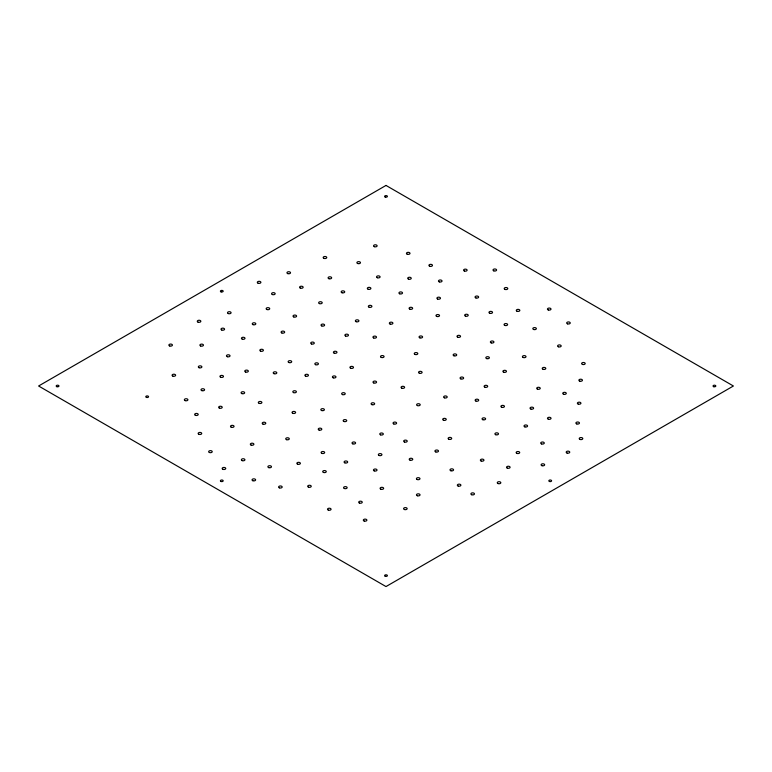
<?xml version="1.0" encoding="UTF-8"?>
<svg xmlns="http://www.w3.org/2000/svg" width="772" height="772" viewBox="0 0 772 772"><rect width="100%" height="100%" fill="white"/><g stroke="black" fill="none" stroke-linecap="round" stroke-linejoin="round"><path stroke-width="1.16" d="M386 185.434L38.6 386L386 586.566L733.4 386L386 185.434M146.468 397.416A1.399 0.811 0 0 0 148.562 396.721A1.399 0.811 0 0 0 146.468 396.017A1.399 0.811 0 0 0 146.468 397.416M199.07 367.713A1.785 1.033 0 0 0 201.888 366.97A1.785 1.033 0 0 0 199.359 365.938A1.785 1.033 0 0 0 199.07 367.713M227.354 356.722A1.785 1.033 0 0 0 230.037 355.824A1.785 1.033 0 0 0 227.354 354.927A1.785 1.033 0 0 0 227.354 356.722M262.962 424.089A1.785 1.033 0 0 0 265.78 423.345A1.785 1.033 0 0 0 263.252 422.303A1.785 1.033 0 0 0 262.962 424.089M563.608 394.241A1.785 1.033 0 0 0 566.291 393.353A1.785 1.033 0 0 0 563.608 392.456A1.785 1.033 0 0 0 563.608 394.241M579.965 439.422A1.785 1.033 0 0 0 582.792 438.679A1.785 1.033 0 0 0 580.264 437.637A1.785 1.033 0 0 0 579.965 439.422M435.813 451.948A1.785 1.033 0 0 0 438.496 451.051A1.785 1.033 0 0 0 435.813 450.153A1.785 1.033 0 0 0 435.813 451.948M548.352 419.206A1.785 1.033 0 0 0 551.044 418.308A1.785 1.033 0 0 0 548.361 417.42A1.785 1.033 0 0 0 548.352 419.206M579.762 381.136A1.785 1.033 0 0 0 582.445 380.239A1.785 1.033 0 0 0 579.762 379.341A1.785 1.033 0 0 0 579.762 381.136M498.008 483.562A1.785 1.033 0 0 0 500.825 482.818A1.785 1.033 0 0 0 498.297 481.786A1.785 1.033 0 0 0 498.008 483.562M576.781 423.934A1.785 1.033 0 0 0 579.463 423.037A1.785 1.033 0 0 0 576.781 422.139A1.785 1.033 0 0 0 576.781 423.934M578.257 404.103A1.785 1.033 0 0 0 580.94 403.216A1.785 1.033 0 0 0 578.257 402.318A1.785 1.033 0 0 0 578.257 404.103M471.634 494.727A1.785 1.033 0 0 0 474.462 493.983A1.785 1.033 0 0 0 471.933 492.951A1.785 1.033 0 0 0 471.634 494.727M541.983 465.709A1.785 1.033 0 0 0 544.665 464.821A1.785 1.033 0 0 0 541.983 463.924A1.785 1.033 0 0 0 541.983 465.709M524.892 426.887A1.785 1.033 0 0 0 527.575 425.999A1.785 1.033 0 0 0 524.892 425.102A1.785 1.033 0 0 0 524.892 426.887M344.843 462.853A1.785 1.033 0 0 0 347.67 462.11A1.785 1.033 0 0 0 345.142 461.067A1.785 1.033 0 0 0 344.843 462.853M458.211 486.07A1.785 1.033 0 0 0 460.894 485.173A1.785 1.033 0 0 0 458.211 484.285A1.785 1.033 0 0 0 458.211 486.07M450.887 470.766A1.785 1.033 0 0 0 453.569 469.868A1.785 1.033 0 0 0 450.887 468.971A1.785 1.033 0 0 0 450.887 470.766M417.353 495.759A1.785 1.033 0 0 0 420.045 494.862A1.785 1.033 0 0 0 417.353 493.964A1.785 1.033 0 0 0 417.353 495.759M567.073 453.058A1.785 1.033 0 0 0 569.755 452.16A1.785 1.033 0 0 0 567.073 451.273A1.785 1.033 0 0 0 567.073 453.058M582.513 364.432A1.785 1.033 0 0 0 585.205 363.535A1.785 1.033 0 0 0 582.513 362.637A1.785 1.033 0 0 0 582.513 364.432M380.828 489.187A1.785 1.033 0 0 0 383.645 488.444A1.785 1.033 0 0 0 381.127 487.402A1.785 1.033 0 0 0 380.828 489.187M516.883 453.386A1.785 1.033 0 0 0 519.701 452.653A1.785 1.033 0 0 0 517.172 451.61A1.785 1.033 0 0 0 516.883 453.386M507.281 468.122A1.785 1.033 0 0 0 510.099 467.378A1.785 1.033 0 0 0 507.571 466.336A1.785 1.033 0 0 0 507.281 468.122M404.48 509.539A1.785 1.033 0 0 0 407.162 508.642A1.785 1.033 0 0 0 404.48 507.744A1.785 1.033 0 0 0 404.48 509.539M417.16 479.528A1.785 1.033 0 0 0 419.978 478.785A1.785 1.033 0 0 0 417.449 477.752A1.785 1.033 0 0 0 417.16 479.528M541.597 443.939A1.785 1.033 0 0 0 544.279 443.041A1.785 1.033 0 0 0 541.597 442.144A1.785 1.033 0 0 0 541.597 443.939M359.424 503.045A1.785 1.033 0 0 0 362.251 502.302A1.785 1.033 0 0 0 359.723 501.269A1.785 1.033 0 0 0 359.424 503.045M485.009 387.226A1.785 1.033 0 0 0 487.692 386.328A1.785 1.033 0 0 0 485.009 385.431A1.785 1.033 0 0 0 485.009 387.226M481.12 460.99A1.785 1.033 0 0 0 483.947 460.247A1.785 1.033 0 0 0 481.419 459.205A1.785 1.033 0 0 0 481.12 460.99M543.121 369.325A1.785 1.033 0 0 0 545.804 368.437A1.785 1.033 0 0 0 543.121 367.54A1.785 1.033 0 0 0 543.121 369.325M558.349 346.782A1.785 1.033 0 0 0 561.176 346.039A1.785 1.033 0 0 0 558.648 344.997A1.785 1.033 0 0 0 558.349 346.782M449.014 439.316A1.785 1.033 0 0 0 451.697 438.419A1.785 1.033 0 0 0 449.014 437.521A1.785 1.033 0 0 0 449.014 439.316M368.205 289.268A1.785 1.033 0 0 0 370.898 288.371A1.785 1.033 0 0 0 368.205 287.483A1.785 1.033 0 0 0 368.205 289.268M323.922 258.359A1.785 1.033 0 0 0 326.749 257.616A1.785 1.033 0 0 0 324.221 256.574A1.785 1.033 0 0 0 323.922 258.359M482.789 419.698A1.785 1.033 0 0 0 485.607 418.964A1.785 1.033 0 0 0 483.089 417.922A1.785 1.033 0 0 0 482.789 419.698M537.428 389.136A1.785 1.033 0 0 0 540.246 388.403A1.785 1.033 0 0 0 537.727 387.361A1.785 1.033 0 0 0 537.428 389.136M495.663 434.704A1.785 1.033 0 0 0 498.49 433.96A1.785 1.033 0 0 0 495.962 432.918A1.785 1.033 0 0 0 495.663 434.704M364.21 521.042A1.785 1.033 0 0 0 366.893 520.145A1.785 1.033 0 0 0 364.21 519.247A1.785 1.033 0 0 0 364.21 521.042M410.086 460.17A1.785 1.033 0 0 0 412.769 459.282A1.785 1.033 0 0 0 410.086 458.385A1.785 1.033 0 0 0 410.086 460.17M530.924 409.063A1.785 1.033 0 0 0 533.606 408.166A1.785 1.033 0 0 0 530.924 407.269A1.785 1.033 0 0 0 530.924 409.063M379.1 455.48A1.785 1.033 0 0 0 381.928 454.737A1.785 1.033 0 0 0 379.399 453.695A1.785 1.033 0 0 0 379.1 455.48M501.781 407.288A1.785 1.033 0 0 0 504.463 406.39A1.785 1.033 0 0 0 501.781 405.503A1.785 1.033 0 0 0 501.781 407.288M279.358 487.846A1.785 1.033 0 0 0 282.176 487.103A1.785 1.033 0 0 0 279.647 486.061A1.785 1.033 0 0 0 279.358 487.846M272.342 294.537A1.785 1.033 0 0 0 275.16 293.794A1.785 1.033 0 0 0 272.632 292.752A1.785 1.033 0 0 0 272.342 294.537M374.198 470.881A1.785 1.033 0 0 0 377.016 470.138A1.785 1.033 0 0 0 374.488 469.096A1.785 1.033 0 0 0 374.198 470.881M315.584 364.683A1.785 1.033 0 0 0 318.411 363.94A1.785 1.033 0 0 0 315.883 362.898A1.785 1.033 0 0 0 315.584 364.683M443.572 420.267A1.785 1.033 0 0 0 446.255 419.37A1.785 1.033 0 0 0 443.572 418.482A1.785 1.033 0 0 0 443.572 420.267M357.639 263.513A1.785 1.033 0 0 0 360.456 262.769A1.785 1.033 0 0 0 357.928 261.727A1.785 1.033 0 0 0 357.639 263.513M252.984 324.645A1.785 1.033 0 0 0 255.812 323.902A1.785 1.033 0 0 0 253.284 322.87A1.785 1.033 0 0 0 252.984 324.645M504.791 325.408A1.785 1.033 0 0 0 507.609 324.665A1.785 1.033 0 0 0 505.091 323.632A1.785 1.033 0 0 0 504.791 325.408M503.788 372.239A1.785 1.033 0 0 0 506.471 371.342A1.785 1.033 0 0 0 503.788 370.444A1.785 1.033 0 0 0 503.788 372.239M505.1 289.452A1.785 1.033 0 0 0 507.793 288.554A1.785 1.033 0 0 0 505.1 287.657A1.785 1.033 0 0 0 505.1 289.452M380.5 434.848A1.785 1.033 0 0 0 383.317 434.105A1.785 1.033 0 0 0 380.799 433.073A1.785 1.033 0 0 0 380.5 434.848M287.695 273.597A1.785 1.033 0 0 0 290.513 272.854A1.785 1.033 0 0 0 287.995 271.812A1.785 1.033 0 0 0 287.695 273.597M567.565 323.864A1.785 1.033 0 0 0 570.247 322.966A1.785 1.033 0 0 0 567.565 322.069A1.785 1.033 0 0 0 567.565 323.864M417.372 405.58A1.785 1.033 0 0 0 420.2 404.837A1.785 1.033 0 0 0 417.671 403.795A1.785 1.033 0 0 0 417.372 405.58M328.389 510.138A1.785 1.033 0 0 0 331.072 509.24A1.785 1.033 0 0 0 328.389 508.352A1.785 1.033 0 0 0 328.389 510.138M404.547 442.038A1.785 1.033 0 0 0 407.23 441.14A1.785 1.033 0 0 0 404.547 440.243A1.785 1.033 0 0 0 404.547 442.038M328.978 278.731A1.785 1.033 0 0 0 331.661 277.833A1.785 1.033 0 0 0 328.978 276.936A1.785 1.033 0 0 0 328.978 278.731M517.018 311.232A1.785 1.033 0 0 0 519.836 310.498A1.785 1.033 0 0 0 517.317 309.456A1.785 1.033 0 0 0 517.018 311.232M185.087 400.61A1.785 1.033 0 0 0 187.914 399.867A1.785 1.033 0 0 0 185.386 398.834A1.785 1.033 0 0 0 185.087 400.61M344.331 488.502A1.785 1.033 0 0 0 347.149 487.759A1.785 1.033 0 0 0 344.63 486.717A1.785 1.033 0 0 0 344.331 488.502M548.323 309.977A1.785 1.033 0 0 0 551.005 309.089A1.785 1.033 0 0 0 548.323 308.192A1.785 1.033 0 0 0 548.323 309.977M486.707 358.623A1.785 1.033 0 0 0 489.39 357.735A1.785 1.033 0 0 0 486.707 356.838A1.785 1.033 0 0 0 486.707 358.623M242.109 460.614A1.785 1.033 0 0 0 244.927 459.871A1.785 1.033 0 0 0 242.408 458.838A1.785 1.033 0 0 0 242.109 460.614M523.175 357.484A1.785 1.033 0 0 0 526.002 356.741A1.785 1.033 0 0 0 523.474 355.699A1.785 1.033 0 0 0 523.175 357.484M169.734 345.981A1.785 1.033 0 0 0 172.426 345.084A1.785 1.033 0 0 0 169.744 344.196A1.785 1.033 0 0 0 169.734 345.981M429.647 266.215A1.785 1.033 0 0 0 432.474 265.471A1.785 1.033 0 0 0 429.946 264.429A1.785 1.033 0 0 0 429.647 266.215M407.191 254.2A1.785 1.033 0 0 0 410.009 253.457A1.785 1.033 0 0 0 407.481 252.425A1.785 1.033 0 0 0 407.191 254.2M475.88 401.035A1.785 1.033 0 0 0 478.698 400.292A1.785 1.033 0 0 0 476.17 399.259A1.785 1.033 0 0 0 475.88 401.035M464.445 271.049A1.785 1.033 0 0 0 467.128 270.161A1.785 1.033 0 0 0 464.445 269.264A1.785 1.033 0 0 0 464.445 271.049M266.9 309.524A1.785 1.033 0 0 0 269.717 308.781A1.785 1.033 0 0 0 267.199 307.738A1.785 1.033 0 0 0 266.9 309.524M198.028 322.127A1.785 1.033 0 0 0 200.845 321.384A1.785 1.033 0 0 0 198.327 320.341A1.785 1.033 0 0 0 198.028 322.127M323.449 472.435A1.785 1.033 0 0 0 326.267 471.692A1.785 1.033 0 0 0 323.748 470.65A1.785 1.033 0 0 0 323.449 472.435M300.327 288.091A1.785 1.033 0 0 0 303.145 287.348A1.785 1.033 0 0 0 300.626 286.306A1.785 1.033 0 0 0 300.327 288.091M465.535 316.163A1.785 1.033 0 0 0 468.218 315.265A1.785 1.033 0 0 0 465.535 314.368A1.785 1.033 0 0 0 465.535 316.163M242.321 339.188A1.785 1.033 0 0 0 245.004 338.3A1.785 1.033 0 0 0 242.321 337.403A1.785 1.033 0 0 0 242.321 339.188M252.801 480.715A1.785 1.033 0 0 0 255.619 479.972A1.785 1.033 0 0 0 253.1 478.93A1.785 1.033 0 0 0 252.801 480.715M308.568 487.19A1.785 1.033 0 0 0 311.251 486.292A1.785 1.033 0 0 0 308.568 485.395A1.785 1.033 0 0 0 308.568 487.19M489.853 313.297A1.785 1.033 0 0 0 492.536 312.399A1.785 1.033 0 0 0 489.853 311.502A1.785 1.033 0 0 0 489.853 313.297M222.925 469.318A1.785 1.033 0 0 0 225.742 468.575A1.785 1.033 0 0 0 223.214 467.533A1.785 1.033 0 0 0 222.925 469.318M268.781 467.639A1.785 1.033 0 0 0 271.474 466.742A1.785 1.033 0 0 0 268.781 465.844A1.785 1.033 0 0 0 268.781 467.639M200.633 345.981A1.785 1.033 0 0 0 203.451 345.238A1.785 1.033 0 0 0 200.932 344.196A1.785 1.033 0 0 0 200.633 345.981M475.938 297.953A1.785 1.033 0 0 0 478.63 297.056A1.785 1.033 0 0 0 475.938 296.158A1.785 1.033 0 0 0 475.938 297.953M172.812 376.08A1.785 1.033 0 0 0 175.63 375.346A1.785 1.033 0 0 0 173.102 374.304A1.785 1.033 0 0 0 172.812 376.08M221.738 330.02A1.785 1.033 0 0 0 224.565 329.277A1.785 1.033 0 0 0 222.037 328.235A1.785 1.033 0 0 0 221.738 330.02M297.567 464.184A1.785 1.033 0 0 0 300.385 463.441A1.785 1.033 0 0 0 297.867 462.409A1.785 1.033 0 0 0 297.567 464.184M195.384 415.297A1.785 1.033 0 0 0 198.211 414.554A1.785 1.033 0 0 0 195.683 413.522A1.785 1.033 0 0 0 195.384 415.297M533.693 329.509A1.785 1.033 0 0 0 536.376 328.621A1.785 1.033 0 0 0 533.693 327.724A1.785 1.033 0 0 0 533.693 329.509M198.886 434.298A1.785 1.033 0 0 0 201.714 433.555A1.785 1.033 0 0 0 199.186 432.513A1.785 1.033 0 0 0 198.886 434.298M292.781 413.3A1.785 1.033 0 0 0 295.608 412.557A1.785 1.033 0 0 0 293.08 411.515A1.785 1.033 0 0 0 292.781 413.3M408.571 279.175A1.785 1.033 0 0 0 411.254 278.277A1.785 1.033 0 0 0 408.571 277.389A1.785 1.033 0 0 0 408.571 279.175M439.345 281.896A1.785 1.033 0 0 0 442.038 281.008A1.785 1.033 0 0 0 439.345 280.111A1.785 1.033 0 0 0 439.345 281.896M444.363 397.812A1.785 1.033 0 0 0 447.191 397.069A1.785 1.033 0 0 0 444.662 396.036A1.785 1.033 0 0 0 444.363 397.812M220.667 377.257A1.785 1.033 0 0 0 223.484 376.514A1.785 1.033 0 0 0 220.956 375.481A1.785 1.033 0 0 0 220.667 377.257M260.579 351.135A1.785 1.033 0 0 0 263.397 350.392A1.785 1.033 0 0 0 260.868 349.349A1.785 1.033 0 0 0 260.579 351.135M293.775 316.935A1.785 1.033 0 0 0 296.593 316.192A1.785 1.033 0 0 0 294.074 315.15A1.785 1.033 0 0 0 293.775 316.935M491.253 342.903A1.785 1.033 0 0 0 493.935 342.015A1.785 1.033 0 0 0 491.253 341.118A1.785 1.033 0 0 0 491.253 342.903M259.209 403.38A1.785 1.033 0 0 0 261.901 402.482A1.785 1.033 0 0 0 259.218 401.585A1.785 1.033 0 0 0 259.209 403.38M231.233 427.205A1.785 1.033 0 0 0 234.051 426.462A1.785 1.033 0 0 0 231.532 425.43A1.785 1.033 0 0 0 231.233 427.205M201.753 390.613A1.785 1.033 0 0 0 204.58 389.87A1.785 1.033 0 0 0 202.052 388.827A1.785 1.033 0 0 0 201.753 390.613M311.598 343.984A1.785 1.033 0 0 0 314.281 343.096A1.785 1.033 0 0 0 311.598 342.199A1.785 1.033 0 0 0 311.598 343.984M219.393 408.118A1.785 1.033 0 0 0 222.22 407.375A1.785 1.033 0 0 0 219.692 406.333A1.785 1.033 0 0 0 219.393 408.118M377.276 277.727A1.785 1.033 0 0 0 380.094 276.984A1.785 1.033 0 0 0 377.566 275.951A1.785 1.033 0 0 0 377.276 277.727M436.711 316.414A1.785 1.033 0 0 0 439.529 315.671A1.785 1.033 0 0 0 437.01 314.638A1.785 1.033 0 0 0 436.711 316.414M319.125 430.072A1.785 1.033 0 0 0 321.808 429.174A1.785 1.033 0 0 0 319.125 428.277A1.785 1.033 0 0 0 319.125 430.072M345.624 336.023A1.785 1.033 0 0 0 348.452 335.28A1.785 1.033 0 0 0 345.924 334.237A1.785 1.033 0 0 0 345.624 336.023M457.719 337.19A1.785 1.033 0 0 0 460.537 336.447A1.785 1.033 0 0 0 458.018 335.415A1.785 1.033 0 0 0 457.719 337.19M460.816 378.888A1.785 1.033 0 0 0 463.634 378.145A1.785 1.033 0 0 0 461.116 377.103A1.785 1.033 0 0 0 460.816 378.888M321.992 453.415A1.785 1.033 0 0 0 324.674 452.517A1.785 1.033 0 0 0 321.992 451.63A1.785 1.033 0 0 0 321.992 453.415M209.405 452.498A1.785 1.033 0 0 0 212.223 451.755A1.785 1.033 0 0 0 209.695 450.723A1.785 1.033 0 0 0 209.405 452.498M281.848 332.973A1.785 1.033 0 0 0 284.665 332.23A1.785 1.033 0 0 0 282.137 331.188A1.785 1.033 0 0 0 281.848 332.973M437.647 299.034A1.785 1.033 0 0 0 440.465 298.291A1.785 1.033 0 0 0 437.946 297.249A1.785 1.033 0 0 0 437.647 299.034M342.044 292.771A1.785 1.033 0 0 0 344.727 291.884A1.785 1.033 0 0 0 342.044 290.986A1.785 1.033 0 0 0 342.044 292.771M241.839 393.595A1.785 1.033 0 0 0 244.656 392.851A1.785 1.033 0 0 0 242.138 391.809A1.785 1.033 0 0 0 241.839 393.595M369.093 307.198A1.785 1.033 0 0 0 371.911 306.455A1.785 1.033 0 0 0 369.392 305.413A1.785 1.033 0 0 0 369.093 307.198M399.684 293.794A1.785 1.033 0 0 0 402.511 293.051A1.785 1.033 0 0 0 399.983 292.009A1.785 1.033 0 0 0 399.684 293.794M401.942 388.229A1.785 1.033 0 0 0 404.625 387.332A1.785 1.033 0 0 0 401.942 386.444A1.785 1.033 0 0 0 401.942 388.229M409.971 309.205A1.785 1.033 0 0 0 412.653 308.308A1.785 1.033 0 0 0 409.971 307.41A1.785 1.033 0 0 0 409.971 309.205M273.973 373.667A1.785 1.033 0 0 0 276.801 372.924A1.785 1.033 0 0 0 274.272 371.882A1.785 1.033 0 0 0 273.973 373.667M453.888 355.767A1.785 1.033 0 0 0 456.706 355.023A1.785 1.033 0 0 0 454.177 353.991A1.785 1.033 0 0 0 453.888 355.767M251.074 445.068A1.785 1.033 0 0 0 253.892 444.325A1.785 1.033 0 0 0 251.373 443.282A1.785 1.033 0 0 0 251.074 445.068M286.615 439.693A1.785 1.033 0 0 0 289.297 438.795A1.785 1.033 0 0 0 286.615 437.898A1.785 1.033 0 0 0 286.615 439.693M356.104 321.683A1.785 1.033 0 0 0 358.922 320.94A1.785 1.033 0 0 0 356.403 319.907A1.785 1.033 0 0 0 356.104 321.683M419.92 337.875A1.785 1.033 0 0 0 422.602 336.988A1.785 1.033 0 0 0 419.92 336.09A1.785 1.033 0 0 0 419.92 337.875M319.396 303.589A1.785 1.033 0 0 0 322.213 302.846A1.785 1.033 0 0 0 319.695 301.804A1.785 1.033 0 0 0 319.396 303.589M393.778 423.944A1.785 1.033 0 0 0 396.596 423.201A1.785 1.033 0 0 0 394.067 422.168A1.785 1.033 0 0 0 393.778 423.944M344.051 421.522A1.785 1.033 0 0 0 346.734 420.624A1.785 1.033 0 0 0 344.051 419.736A1.785 1.033 0 0 0 344.051 421.522M333.282 377.846A1.785 1.033 0 0 0 335.974 376.958A1.785 1.033 0 0 0 333.282 376.06A1.785 1.033 0 0 0 333.282 377.846M350.806 368.283A1.785 1.033 0 0 0 353.499 367.385A1.785 1.033 0 0 0 350.806 366.497A1.785 1.033 0 0 0 350.806 368.283M288.882 362.531A1.785 1.033 0 0 0 291.7 361.788A1.785 1.033 0 0 0 289.172 360.746A1.785 1.033 0 0 0 288.882 362.531M321.779 325.938A1.785 1.033 0 0 0 324.597 325.195A1.785 1.033 0 0 0 322.078 324.153A1.785 1.033 0 0 0 321.779 325.938M342.546 394.617A1.785 1.033 0 0 0 345.238 393.72A1.785 1.033 0 0 0 342.546 392.823A1.785 1.033 0 0 0 342.546 394.617M415.133 354.493A1.785 1.033 0 0 0 417.816 353.605A1.785 1.033 0 0 0 415.133 352.707A1.785 1.033 0 0 0 415.133 354.493M390.092 324.028A1.785 1.033 0 0 0 392.909 323.285A1.785 1.033 0 0 0 390.391 322.242A1.785 1.033 0 0 0 390.092 324.028M305.615 376.138A1.785 1.033 0 0 0 308.433 375.395A1.785 1.033 0 0 0 305.915 374.362A1.785 1.033 0 0 0 305.615 376.138M373.677 337.972A1.785 1.033 0 0 0 376.495 337.229A1.785 1.033 0 0 0 373.966 336.196A1.785 1.033 0 0 0 373.677 337.972M293.563 392.61A1.785 1.033 0 0 0 296.39 391.867A1.785 1.033 0 0 0 293.862 390.825A1.785 1.033 0 0 0 293.563 392.61M321.712 410.559A1.785 1.033 0 0 0 324.394 409.662A1.785 1.033 0 0 0 321.712 408.774A1.785 1.033 0 0 0 321.712 410.559M334.16 353.122A1.785 1.033 0 0 0 336.978 352.379A1.785 1.033 0 0 0 334.45 351.337A1.785 1.033 0 0 0 334.16 353.122M381.252 357.426A1.785 1.033 0 0 0 384.07 356.683A1.785 1.033 0 0 0 381.551 355.641A1.785 1.033 0 0 0 381.252 357.426M419.428 373.252A1.785 1.033 0 0 0 422.11 372.355A1.785 1.033 0 0 0 419.428 371.457A1.785 1.033 0 0 0 419.428 373.252M371.979 404.682A1.785 1.033 0 0 0 374.661 403.795A1.785 1.033 0 0 0 371.979 402.897A1.785 1.033 0 0 0 371.979 404.682M373.745 382.941A1.785 1.033 0 0 0 376.562 382.198A1.785 1.033 0 0 0 374.044 381.156A1.785 1.033 0 0 0 373.745 382.941M245.65 372.036A1.785 1.033 0 0 0 248.333 371.139A1.785 1.033 0 0 0 245.65 370.242A1.785 1.033 0 0 0 245.65 372.036M374.295 246.664A1.785 1.033 0 0 0 377.122 245.93A1.785 1.033 0 0 0 374.594 244.888A1.785 1.033 0 0 0 374.295 246.664M56.877 386.695A1.399 0.811 0 0 0 58.981 386A1.399 0.811 0 0 0 56.877 385.305A1.399 0.811 0 0 0 56.877 386.695M385.305 197.092A1.399 0.811 0 0 0 387.399 196.387A1.399 0.811 0 0 0 385.305 195.692A1.399 0.811 0 0 0 385.305 197.092M221.091 291.893A1.399 0.811 0 0 0 223.185 291.198A1.399 0.811 0 0 0 221.091 290.494A1.399 0.811 0 0 0 221.091 291.893M228.251 313.567A1.785 1.033 0 0 0 231.079 312.824A1.785 1.033 0 0 0 228.551 311.791A1.785 1.033 0 0 0 228.251 313.567M258.06 283.189A1.785 1.033 0 0 0 260.888 282.446A1.785 1.033 0 0 0 258.359 281.404A1.785 1.033 0 0 0 258.06 283.189M549.51 481.506A1.399 0.811 0 0 0 551.604 480.802A1.399 0.811 0 0 0 549.51 480.107A1.399 0.811 0 0 0 549.51 481.506M713.724 386.695A1.399 0.811 0 0 0 715.818 386A1.399 0.811 0 0 0 713.724 385.305A1.399 0.811 0 0 0 713.724 386.695M385.305 576.308A1.399 0.811 0 0 0 387.399 575.613A1.399 0.811 0 0 0 385.305 574.908A1.399 0.811 0 0 0 385.305 576.308M221.091 481.506A1.399 0.811 0 0 0 223.185 480.802A1.399 0.811 0 0 0 221.091 480.107A1.399 0.811 0 0 0 221.091 481.506M493.762 270.847A1.785 1.033 0 0 0 496.579 270.103A1.785 1.033 0 0 0 494.061 269.061A1.785 1.033 0 0 0 493.762 270.847M352.775 443.842A1.785 1.033 0 0 0 355.593 443.099A1.785 1.033 0 0 0 353.065 442.057A1.785 1.033 0 0 0 352.775 443.842"/></g></svg>
